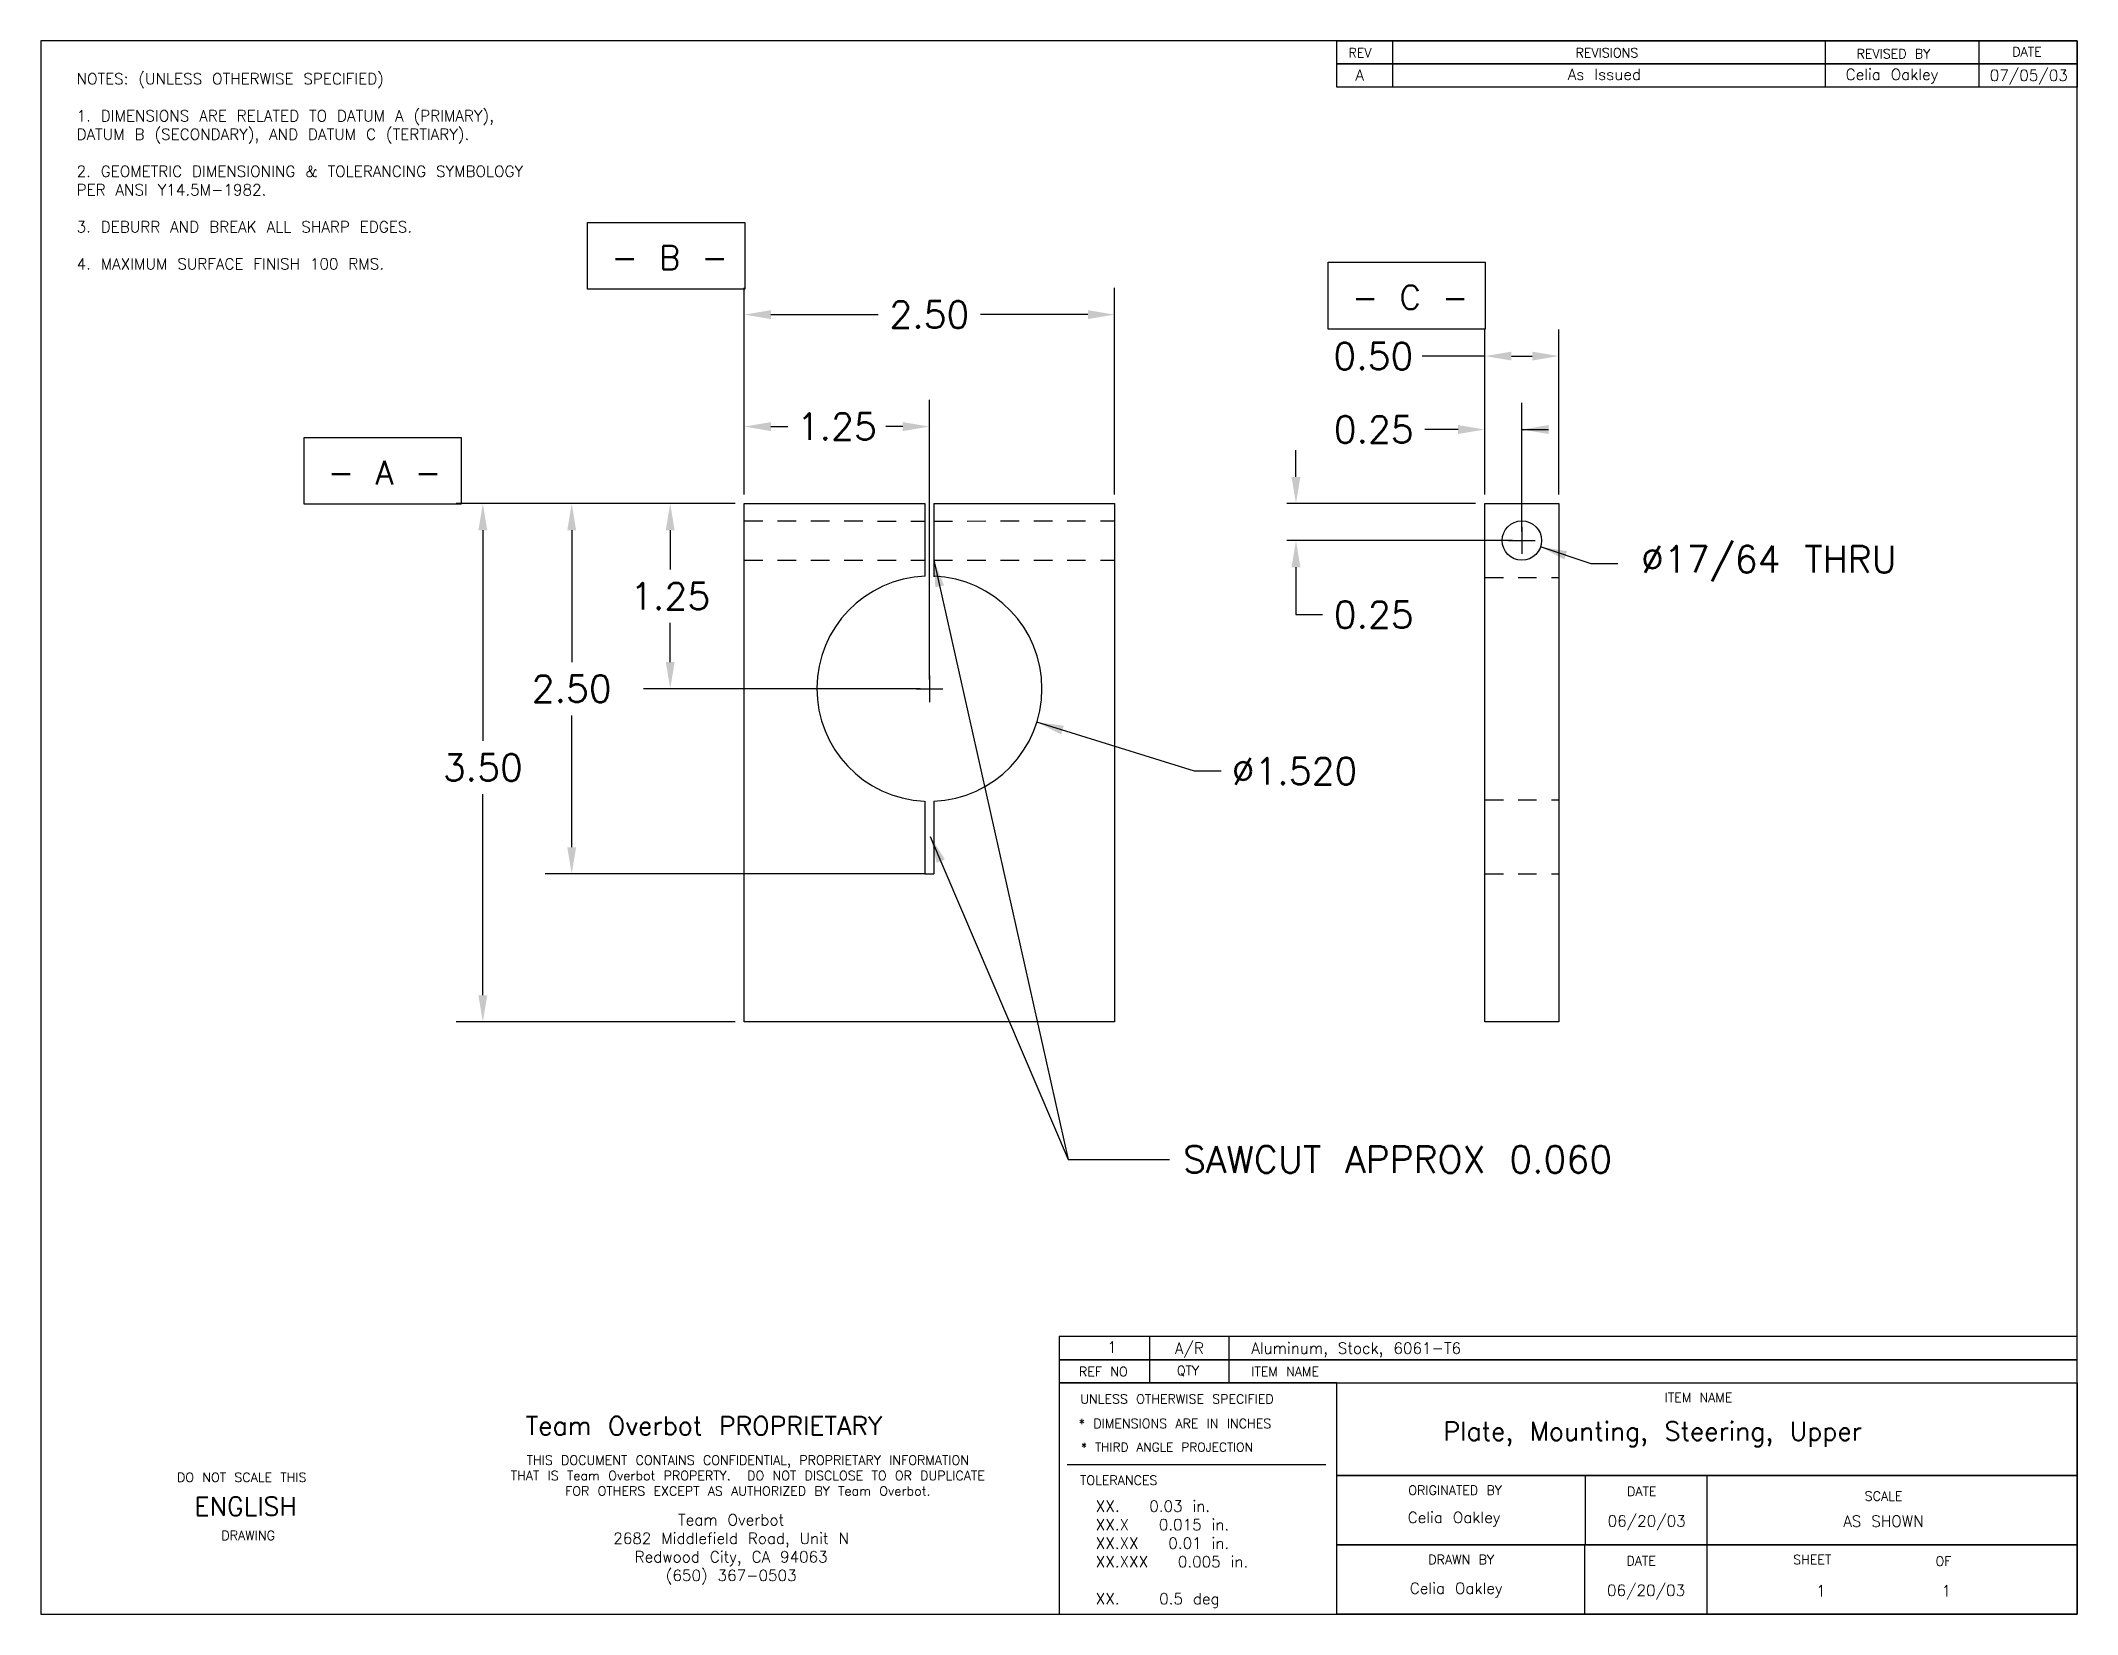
# Model space of a CAD drawing. Extents: x -2.8 to 11, y -2 to 8.6.
import ezdxf

# ---------------------------------------------------------------- set-up
doc = ezdxf.new("R2010")
doc.units = 0
doc.header["$MEASUREMENT"] = 0
doc.linetypes.add('HIDDEN2', pattern=[0.1875, 0.125, -0.0625])
doc.layers.get('0').update_dxf_attribs({"linetype": 'CONTINUOUS'})
doc.layers.get('DEFPOINTS').update_dxf_attribs({"linetype": 'CONTINUOUS'})
doc.layers.add('DIMENSIONS', color=1, linetype='CONTINUOUS')
doc.layers.add('TITLEBLOCK', color=5, linetype='CONTINUOUS')
doc.styles.get("Standard").update_dxf_attribs({"font": 'txt.shx'})
doc.dimstyles.get("Standard").update_dxf_attribs({"dimtxt": 0.18, "dimasz": 0.18, "dimexe": 0.18, "dimexo": 0.0625, "dimgap": 0.09, "dimtad": 0, "dimtih": 1, "dimtoh": 1, "dimdec": 4, "dimzin": 0, "dimtxsty": 'STANDARD', "dimcen": 0.09, "dimazin": 3, "dimtfac": 1, "dimtdec": 4, "dimtofl": 0, "dimtmove": 0, "dimatfit": 3, "dimtolj": 1, "dimtzin": 0})

# ---------------------------------------------------------------- blocks, each defined once
blk = doc.blocks.new('*D0')
at = {"color": 0, "linetype": 'BYBLOCK'}
for p, q in [((1.9375, 5.5), (1.32, 5.5)), ((1.5, 5.32), (1.5, 5.055)), ((1.5, 4.43), (1.5, 4.695)), ((3.1875, 4.25), (1.32, 4.25))]:
    blk.add_line(p, q, dxfattribs=at)
for points in [[(1.5, 5.5), (1.47, 5.32), (1.53, 5.32)], [(1.5, 4.25), (1.47, 4.43), (1.53, 4.43)]]:
    blk.add_solid(points, dxfattribs=at)
at = {"layer": 'DEFPOINTS', "color": 0, "linetype": 'BYBLOCK'}
for p in [(2, 5.5), (3.25, 4.25)]:
    blk.add_point(p, dxfattribs=at)
at = {"color": 0, "linetype": 'BYBLOCK', "insert": (1.5, 4.875), "char_height": 0.18, "attachment_point": 5}
blk.add_mtext('\\A1;1.25', dxfattribs=at)
blk = doc.blocks.new('*D7')
at = {"color": 0, "linetype": 'BYBLOCK'}
for p, q in [((1.938, 5.5), (0.055, 5.5)), ((0.235, 5.32), (0.235, 3.898)), ((0.235, 2.18), (0.235, 3.538)), ((1.938, 2), (0.055, 2))]:
    blk.add_line(p, q, dxfattribs=at)
for points in [[(0.235, 5.5), (0.205, 5.32), (0.265, 5.32)], [(0.235, 2), (0.205, 2.18), (0.265, 2.18)]]:
    blk.add_solid(points, dxfattribs=at)
at = {"layer": 'DEFPOINTS', "color": 0, "linetype": 'BYBLOCK'}
for p in [(2, 5.5), (2, 2)]:
    blk.add_point(p, dxfattribs=at)
at = {"color": 0, "linetype": 'BYBLOCK', "insert": (0.235, 3.718), "char_height": 0.18, "attachment_point": 5}
blk.add_mtext('\\A1;3.50', dxfattribs=at)
blk = doc.blocks.new('*D1')
at = {"color": 0, "linetype": 'BYBLOCK'}
for p, q in [((7, 5.5625), (7, 6.18)), ((7.25, 5.3125), (7.25, 6.18)), ((6.82, 6), (6.595, 6)), ((7.25, 6), (7.43, 6))]:
    blk.add_line(p, q, dxfattribs=at)
for points in [[(7, 6), (6.82, 5.97), (6.82, 6.03)], [(7.25, 6), (7.43, 5.97), (7.43, 6.03)]]:
    blk.add_solid(points, dxfattribs=at)
at = {"layer": 'DEFPOINTS', "color": 0, "linetype": 'BYBLOCK'}
for p in [(7, 5.5), (7.25, 5.25)]:
    blk.add_point(p, dxfattribs=at)
at = {"color": 0, "linetype": 'BYBLOCK', "insert": (6.25, 6), "char_height": 0.18, "attachment_point": 5}
blk.add_mtext('\\A1;0.25', dxfattribs=at)
blk = doc.blocks.new('*D3')
at = {"color": 0, "linetype": 'BYBLOCK'}
for p, q in [((7, 5.562), (7, 6.676)), ((7.5, 5.562), (7.5, 6.676)), ((7, 6.496), (6.577, 6.496)), ((7.18, 6.496), (7.32, 6.496))]:
    blk.add_line(p, q, dxfattribs=at)
for points in [[(7, 6.496), (7.18, 6.466), (7.18, 6.526)], [(7.5, 6.496), (7.32, 6.466), (7.32, 6.526)]]:
    blk.add_solid(points, dxfattribs=at)
at = {"layer": 'DEFPOINTS', "color": 0, "linetype": 'BYBLOCK'}
for p in [(7, 5.5), (7.5, 5.5)]:
    blk.add_point(p, dxfattribs=at)
at = {"color": 0, "linetype": 'BYBLOCK', "insert": (6.247, 6.496), "char_height": 0.18, "attachment_point": 5}
blk.add_mtext('\\A1;0.50', dxfattribs=at)
blk = doc.blocks.new('*D2')
at = {"color": 0, "linetype": 'BYBLOCK'}
for p, q in [((5.725, 5.68), (5.725, 5.86)), ((6.9375, 5.5), (5.6625, 5.5)), ((7.1875, 5.25), (5.6625, 5.25)), ((5.725, 5.07), (5.725, 4.75)), ((5.725, 4.75), (5.905, 4.75))]:
    blk.add_line(p, q, dxfattribs=at)
for points in [[(5.725, 5.5), (5.695, 5.68), (5.755, 5.68)], [(5.725, 5.25), (5.695, 5.07), (5.755, 5.07)]]:
    blk.add_solid(points, dxfattribs=at)
at = {"layer": 'DEFPOINTS', "color": 0, "linetype": 'BYBLOCK'}
for p in [(7, 5.5), (7.25, 5.25)]:
    blk.add_point(p, dxfattribs=at)
at = {"color": 0, "linetype": 'BYBLOCK', "insert": (6.25, 4.75), "char_height": 0.18, "attachment_point": 5}
blk.add_mtext('\\A1;0.25', dxfattribs=at)
blk = doc.blocks.new('*D4')
at = {"color": 0, "linetype": 'BYBLOCK'}
for p, q in [((7.16, 5.25), (7.34, 5.25)), ((7.25, 5.34), (7.25, 5.16)), ((7.718, 5.094), (7.376, 5.208)), ((7.898, 5.094), (7.718, 5.094))]:
    blk.add_line(p, q, dxfattribs=at)
blk.add_solid([(7.376, 5.208), (7.537, 5.123), (7.556, 5.179)], dxfattribs=at)
at = {"color": 0, "linetype": 'BYBLOCK', "insert": (8.918, 5.094), "char_height": 0.18, "attachment_point": 5}
blk.add_mtext('%%C17/64 THRU', dxfattribs=at)
blk = doc.blocks.new('*D5')
at = {"color": 0, "linetype": 'BYBLOCK'}
for p, q in [((2, 5.562), (2, 6.2)), ((3.25, 4.312), (3.25, 6.2)), ((2.18, 6.02), (2.295, 6.02)), ((3.07, 6.02), (2.955, 6.02))]:
    blk.add_line(p, q, dxfattribs=at)
for points in [[(2, 6.02), (2.18, 5.99), (2.18, 6.05)], [(3.25, 6.02), (3.07, 5.99), (3.07, 6.05)]]:
    blk.add_solid(points, dxfattribs=at)
at = {"layer": 'DEFPOINTS', "color": 0, "linetype": 'BYBLOCK'}
for p in [(2, 5.5), (3.25, 4.25)]:
    blk.add_point(p, dxfattribs=at)
at = {"color": 0, "linetype": 'BYBLOCK', "insert": (2.625, 6.02), "char_height": 0.18, "attachment_point": 5}
blk.add_mtext('\\A1;1.25', dxfattribs=at)
blk = doc.blocks.new('*D6')
at = {"color": 0, "linetype": 'BYBLOCK'}
for p, q in [((2, 5.562), (2, 6.956)), ((4.5, 5.562), (4.5, 6.956)), ((2.18, 6.776), (2.905, 6.776)), ((4.32, 6.776), (3.595, 6.776))]:
    blk.add_line(p, q, dxfattribs=at)
for points in [[(2, 6.776), (2.18, 6.746), (2.18, 6.806)], [(4.5, 6.776), (4.32, 6.746), (4.32, 6.806)]]:
    blk.add_solid(points, dxfattribs=at)
at = {"layer": 'DEFPOINTS', "color": 0, "linetype": 'BYBLOCK'}
for p in [(2, 5.5), (4.5, 5.5)]:
    blk.add_point(p, dxfattribs=at)
at = {"color": 0, "linetype": 'BYBLOCK', "insert": (3.25, 6.776), "char_height": 0.18, "attachment_point": 5}
blk.add_mtext('\\A1;2.50', dxfattribs=at)
blk = doc.blocks.new('*D8')
at = {"color": 0, "linetype": 'BYBLOCK'}
for p, q in [((1.938, 5.5), (0.655, 5.5)), ((0.835, 5.32), (0.835, 4.43)), ((0.835, 3.18), (0.835, 4.07)), ((3.217, 3), (0.655, 3))]:
    blk.add_line(p, q, dxfattribs=at)
for points in [[(0.835, 5.5), (0.805, 5.32), (0.865, 5.32)], [(0.835, 3), (0.805, 3.18), (0.865, 3.18)]]:
    blk.add_solid(points, dxfattribs=at)
at = {"layer": 'DEFPOINTS', "color": 0, "linetype": 'BYBLOCK'}
for p in [(2, 5.5), (3.28, 3)]:
    blk.add_point(p, dxfattribs=at)
at = {"color": 0, "linetype": 'BYBLOCK', "insert": (0.835, 4.25), "char_height": 0.18, "attachment_point": 5}
blk.add_mtext('\\A1;2.50', dxfattribs=at)
blk = doc.blocks.new('*D9')
at = {"color": 0, "linetype": 'BYBLOCK'}
for p, q in [((3.25, 4.34), (3.25, 4.16)), ((3.16, 4.25), (3.34, 4.25)), ((5.04, 3.694), (3.976, 4.024)), ((5.22, 3.694), (5.04, 3.694))]:
    blk.add_line(p, q, dxfattribs=at)
blk.add_solid([(3.976, 4.024), (4.139, 3.942), (4.157, 4)], dxfattribs=at)
at = {"color": 0, "linetype": 'BYBLOCK', "insert": (5.715, 3.694), "char_height": 0.18, "attachment_point": 5}
blk.add_mtext('\\A1;∅1.520', dxfattribs=at)

msp = doc.modelspace()

# ---------------------------------------------------------------- linework, layer by layer
for p, q in [((2, 5.5), (3.22, 5.50015)), ((2, 2), (2, 5.5)), ((3.22, 5.50102), (3.22, 5.00948)), ((3.28, 5.50102), (3.28, 5.00551)), ((3.28, 5.50015), (4.5, 5.5)), ((4.5, 5.5), (4.5, 2)), ((7, 5.5), (7.5, 5.5)), ((7, 2), (7, 5.5)), ((7.5, 5.5), (7.5, 2)), ((3.22, 3.49082), (3.22, 3)), ((3.28, 3.48963), (3.28, 3)), ((3.22, 3), (3.28, 3)), ((3.22, 3), (3.28, 3)), ((4.5, 2), (2, 2)), ((7.5, 2), (7, 2)), ((4.18597, 1.07201), (4.87193, 1.07201)), ((4.18597, 1.07201), (4.18597, 1.07201))]:
    msp.add_line(p, q)
at = {"linetype": 'HIDDEN2'}
for p, q in [((2, 5.383), (3.22, 5.3823)), ((3.28, 5.3823), (4.5, 5.383)), ((2, 5.117), (3.22, 5.11714)), ((3.28, 5.11714), (4.5, 5.117)), ((7, 5), (7.5, 5)), ((7, 3.5), (7.5, 3.5)), ((7, 3), (7.5, 3))]:
    msp.add_line(p, q, dxfattribs=at)
msp.add_circle((7.25, 5.25), 0.133)
for start, end in [(92.109819, 267.346326), (272.172561, 87.783303)]:
    msp.add_arc((3.25, 4.25), 0.76, start, end)
at = {"layer": 'DIMENSIONS'}
for p, q in [((3.28, 5.11714), (4.18597, 1.07201)), ((3.25612, 3.25183), (4.18597, 1.07201)), ((4.18597, 1.07201), (4.87193, 1.07201))]:
    msp.add_line(p, q, dxfattribs=at)
for points in [[(0.94216, 7.39806), (2.00311, 7.39806), (2.00311, 6.94685), (0.94216, 6.94685)], [(5.94202, 7.12977), (7.00297, 7.12977), (7.00297, 6.67856), (5.94202, 6.67856)], [(-0.97242, 5.94688), (0.08853, 5.94688), (0.08853, 5.49567), (-0.97242, 5.49567)]]:
    msp.add_lwpolyline(points, close=True, dxfattribs=at)
at = {"layer": 'DIMENSIONS', "linetype": 'BYBLOCK'}
for points in [[(3.28, 5.11714), (3.29006, 4.93494), (3.34861, 4.94805)], [(3.25612, 3.25183), (3.29915, 3.07449), (3.35434, 3.09803)]]:
    msp.add_solid(points, dxfattribs=at)
at = {"layer": 'TITLEBLOCK'}
for p, q in [((6.37655, 8.6256), (6.37655, 8.31491)), ((9.29845, 8.61899), (9.29845, 8.31491)), ((10.33632, 8.61899), (10.33632, 8.31491)), ((4.73557, -0.125), (4.73557, -0.43884)), ((5.27104, -0.125), (5.27104, -0.43884)), ((6, -0.4375), (4.125, -0.4375)), ((4.125, -0.4375), (4.125, -0.90625)), ((6, -0.90625), (6, -0.4375)), ((4.125, -0.90625), (4.125, -2)), ((4.18101, -0.98894), (5.92663, -0.98894)), ((7.67731, -1.06185), (7.67731, -1.53121)), ((8.5, -1.0625), (8.5, -1.53125)), ((7.67312, -1.53013), (7.67312, -1.99949)), ((8.5, -1.53125), (8.5, -2))]:
    msp.add_line(p, q, dxfattribs=at)
for points in [[(-2.75, -2), (11, -2), (11, 8.625), (-2.75, 8.625)], [(6, 8.625), (11, 8.625), (11, 8.46875), (6, 8.46875)], [(6, 8.46875), (11, 8.46875), (11, 8.3125), (6, 8.3125)], [(4.125, -0.28125), (11, -0.28125), (11, -0.125), (4.125, -0.125)], [(4.125, -0.4375), (11, -0.4375), (11, -0.28125), (4.125, -0.28125)], [(6, -0.4375), (11, -0.4375), (11, -1.0625), (6, -1.0625)], [(6, -1.0625), (11, -1.0625), (11, -1.53125), (6, -1.53125)], [(6, -1.0625), (11, -1.0625), (11, -1.53125), (6, -1.53125)], [(6, -1.0625), (11, -1.0625), (11, -1.53125), (6, -1.53125)], [(6, -1.0625), (11, -1.0625), (11, -1.53125), (6, -1.53125)], [(6, -1.53125), (11, -1.53125), (11, -2), (6, -2)]]:
    msp.add_lwpolyline(points, close=True, dxfattribs=at)

# ---------------------------------------------------------------- texts
at = {"layer": 'DIMENSIONS'}
for s, p in [('- B -', (1.10313, 7.08099)), ('- C -', (6.10299, 6.81271)), ('- A -', (-0.81145, 5.62981))]:
    msp.add_text(s, height=0.16, dxfattribs=at).set_placement(p)
at = {"layer": 'DIMENSIONS', "linetype": 'BYBLOCK', "insert": (4.96193, 1.07201), "char_height": 0.18, "attachment_point": 4}
msp.add_mtext('SAWCUT APPROX 0.060', dxfattribs=at)
at = {"layer": 'TITLEBLOCK'}
for s, height, p in [('REV', 0.0625, (6.07908, 8.51322)), ('REVISIONS', 0.0625, (7.61274, 8.51322)), ('REVISED BY', 0.0625, (9.50999, 8.50661)), ('DATE', 0.0625, (10.56108, 8.51983)), ('A', 0.075, (6.12649, 8.35595)), ('As Issued', 0.075, (7.55986, 8.36118)), ('Celia Oakley', 0.075, (9.43573, 8.36074)), ('07/05/03', 0.075, (10.40904, 8.35457)), ('1', 0.075, (4.45132, -0.23391)), ('A/R', 0.075, (4.90745, -0.24052)), ('Aluminum, Stock, 6061-T6', 0.075, (5.42308, -0.24052)), ('REF NO', 0.0625, (4.25961, -0.39256)), ('QTY', 0.0625, (4.92067, -0.38595)), ('ITEM NAME', 0.0625, (5.42308, -0.39256)), ('UNLESS OTHERWISE SPECIFIED', 0.0625, (4.2687, -0.57766)), ('ITEM NAME', 0.0625, (8.21442, -0.56733)), ('Team Overbot PROPRIETARY', 0.125, (0.52328, -0.7892)), ('* DIMENSIONS ARE IN INCHES', 0.0625, (4.25837, -0.74293)), ('Plate, Mounting, Steering, Upper', 0.125, (6.72089, -0.8266)), ('* THIRD ANGLE PROJECTION', 0.06, (4.27335, -0.90152)), ('DO NOT SCALE THIS', 0.0625, (-1.83011, -1.10651)), ('TOLERANCES', 0.0625, (4.26711, -1.1263)), ('ENGLISH', 0.125, (-1.71195, -1.33374)), ('ORIGINATED BY', 0.0625, (6.48367, -1.19365)), ('DATE', 0.0625, (7.96043, -1.20129)), ('SCALE', 0.0625, (9.56469, -1.23333)), ('Celia Oakley', 0.075, (6.47913, -1.38333)), ('06/20/03', 0.075, (7.82935, -1.40767)), ('AS SHOWN', 0.075, (9.42008, -1.40892)), ('DRAWING', 0.0625, (-1.53016, -1.499)), ('DRAWN BY', 0.0625, (6.61831, -1.66193)), ('DATE', 0.0625, (7.95624, -1.66957)), ('SHEET', 0.0625, (9.08207, -1.66222)), ('OF', 0.0625, (10.04267, -1.67255)), ('Celia Oakley', 0.075, (6.49354, -1.86194)), ('06/20/03', 0.075, (7.82517, -1.87595)), ('1', 0.075, (9.237, -1.87913)), ('1', 0.075, (10.08399, -1.87913))]:
    msp.add_text(s, height=height, dxfattribs=at).set_placement(p)
for s, insert, char_height, width, attachment_point in [('NOTES: (UNLESS OTHERWISE SPECIFIED)\\P\\P1. DIMENSIONS ARE RELATED TO DATUM A (PRIMARY), DATUM B (SECONDARY), AND DATUM C (TERTIARY).\\P\\P2. GEOMETRIC DIMENSIONING & TOLERANCING SYMBOLOGY PER ANSI Y14.5M-1982.\\P\\P3. DEBURR AND BREAK ALL SHARP EDGES.\\P\\P4. MAXIMUM SURFACE FINISH 100 RMS.', (-2.50797, 8.40625), 0.075, 3.4375, 1), ('THIS DOCUMENT CONTAINS CONFIDENTIAL, PROPRIETARY INFORMATION\\PTHAT IS Team Overbot PROPERTY.  DO NOT DISCLOSE TO OR DUPLICATE\\PFOR OTHERS EXCEPT AS AUTHORIZED BY Team Overbot.', (2.02389, -0.92802), 0.0625, 3.9137658, 2), ('XX.   0.03 in.\\PXX.X   0.015 in.\\PXX.XX   0.01 in.\\PXX.XXX   0.005 in.\\P\\PXX.    0.5 deg', (4.37325, -1.23244), 0.075, 1.4460759, 1), ('Team Overbot\\P2682 Middlefield Road, Unit N\\PRedwood City, CA 94063\\P(650) 367-0503', (1.91153, -1.32466), 0.075, 2.7765, 2)]:
    msp.add_mtext(s, dxfattribs=dict(at, insert=insert, char_height=char_height, width=width, attachment_point=attachment_point))

# ---------------------------------------------------------------- dimensions: what is measured, and where the dimension line sits
at = {"layer": 'DIMENSIONS'}
dim = msp.add_linear_dim(base=(4.5, 6.77612), p1=(2, 5.5), p2=(4.5, 5.5), dimstyle='STANDARD', override={"dimdec": 2}, dxfattribs=at)
dim.commit()
dim.dimension.update_dxf_attribs({"geometry": '*D6', "text_midpoint": (3.25, 6.77612)})
for base, p2, picture, middle in [((7.5, 6.49564), (7.5, 5.5), '*D3', (6.24689, 6.49564)), ((7.25, 6), (7.25, 5.25), '*D1', (6.25, 6))]:
    dim = msp.add_linear_dim(base=base, p1=(7, 5.5), p2=p2, dimstyle='STANDARD', override={"dimdec": 2}, dxfattribs=at)
    dim.commit()
    dim.dimension.update_dxf_attribs({"geometry": picture, "text_midpoint": middle, "dimtype": 160})
for base, p2, angle, picture, middle in [((3.25, 6.02005), (3.25, 4.25), 180, '*D5', (2.625, 6.02005)), ((0.83505, 3), (3.28, 3), 90, '*D8', (0.83505, 4.25)), ((1.5, 4.25), (3.25, 4.25), 90, '*D0', (1.5, 4.875))]:
    dim = msp.add_linear_dim(base=base, p1=(2, 5.5), p2=p2, angle=angle, dimstyle='STANDARD', override={"dimdec": 2}, dxfattribs=at)
    dim.commit()
    dim.dimension.update_dxf_attribs({"geometry": picture, "text_midpoint": middle})
for base, p1, p2, angle, picture, middle in [((5.725, 5.25), (7, 5.5), (7.25, 5.25), 270, '*D2', (6.25, 4.75)), ((0.23486, 2), (2, 5.5), (2, 2), 90, '*D7', (0.23486, 3.71767))]:
    dim = msp.add_linear_dim(base=base, p1=p1, p2=p2, angle=angle, dimstyle='STANDARD', override={"dimdec": 2}, dxfattribs=at)
    dim.commit()
    dim.dimension.update_dxf_attribs({"geometry": picture, "text_midpoint": middle, "dimtype": 160})
dim = msp.add_diameter_dim_2p(p1=(7.12383, 5.29206), p2=(7.37617, 5.20794), text='%%C17/64 THRU', dimstyle='STANDARD', dxfattribs=at)
dim.commit()
dim.dimension.update_dxf_attribs({"geometry": '*D4', "text_midpoint": (8.9177, 5.0941)})
dim = msp.add_diameter_dim_2p(p1=(2.52423, 4.47553), p2=(3.97577, 4.02447), dimstyle='STANDARD', override={"dimdec": 3}, dxfattribs=at)
dim.commit()
dim.dimension.update_dxf_attribs({"geometry": '*D9', "text_midpoint": (5.71461, 3.69389)})

doc.saveas('drawing.dxf')
